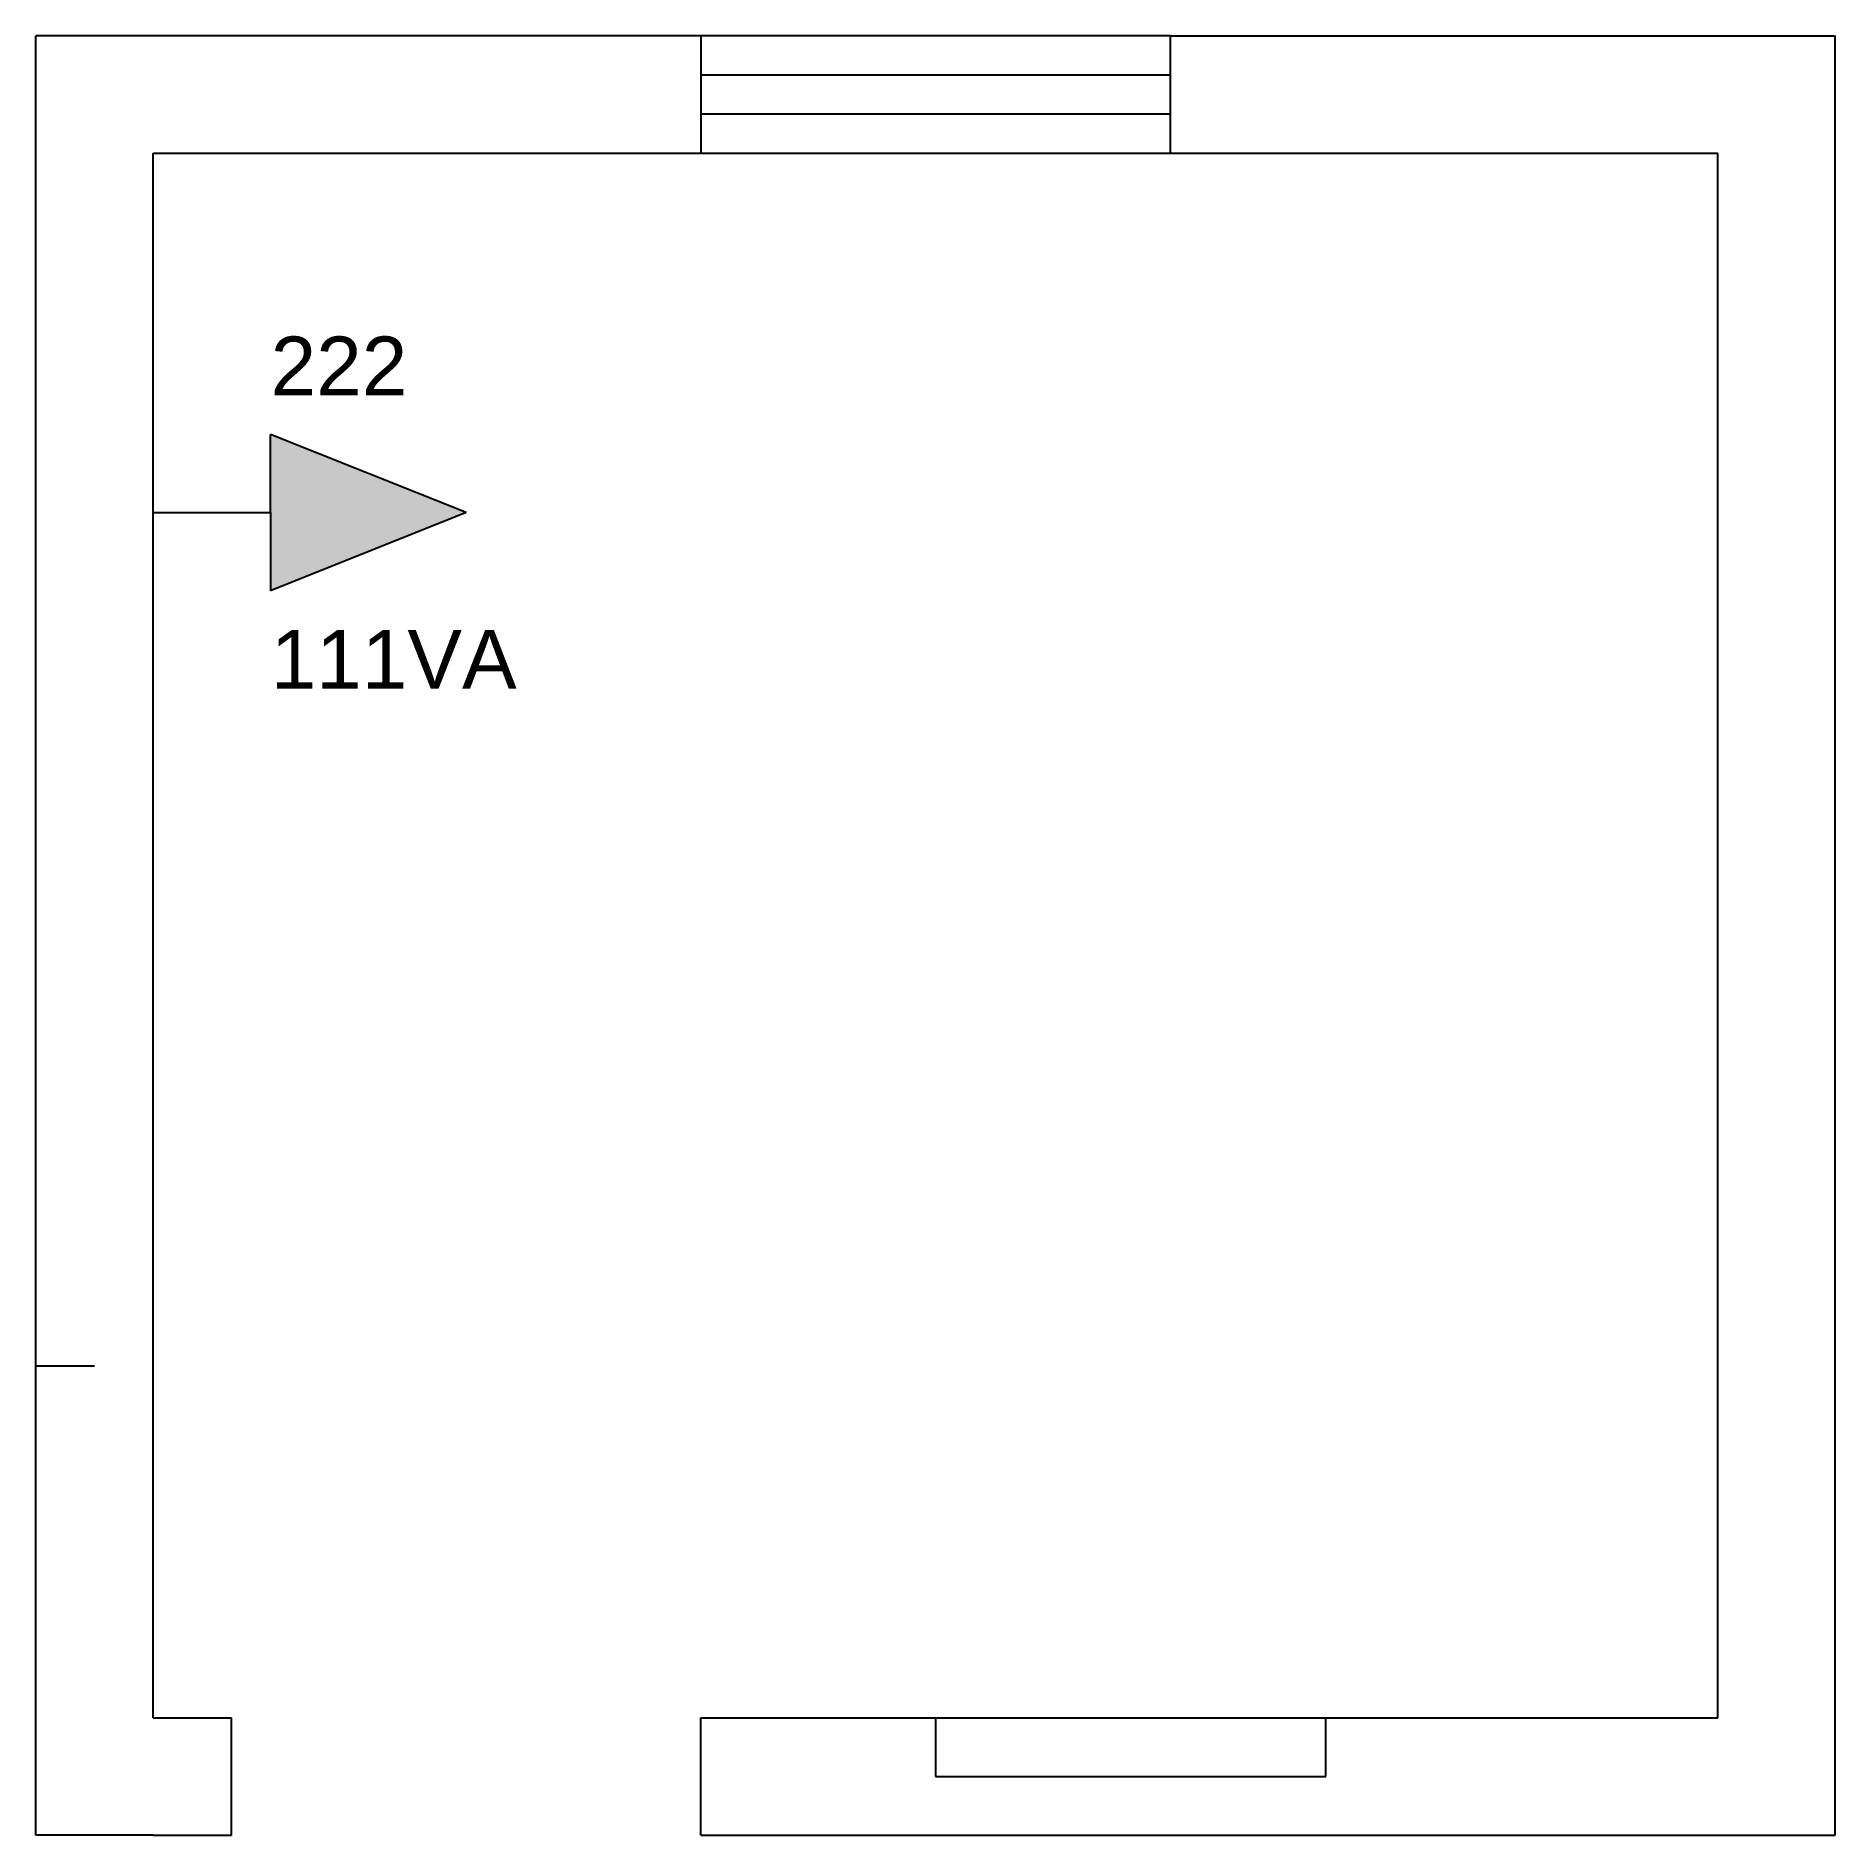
# Model space of a CAD drawing. Header units: millimetres. Extents: x 6.4 to 8.7, y 7.4 to 9.7.
import ezdxf

# ---------------------------------------------------------------- set-up
doc = ezdxf.new("R2010")
doc.units = ezdxf.units.MM
doc.header["$LTSCALE"] = 0.2
doc.linetypes.add('DASHED', pattern=[19.05, 12.7, -6.35])
for name, color, linetype in [('ELETRODUTO_PAREDE', 251, 'DASHED'), ('ESQUADRIAS', 253, 'Continuous'), ('PAREDES', 253, 'Continuous')]:
    doc.layers.add(name, color=color, linetype=linetype)
doc.styles.get("Standard").update_dxf_attribs({"font": 'Arial'})

# ---------------------------------------------------------------- blocks, each defined once
blk = doc.blocks.new('TOMADA_ALTA')
blk.add_hatch(color=256).paths.add_polyline_path([(0.4, 0), (0.15, 0.1), (0.15, 0.0026), (0.15, 0), (0.15, -0.0026), (0.15, -0.1)])
for p, q in [((0, -0.1), (0, 0.1)), ((0.15, 0), (0.15, 0.1)), ((0.4, 0), (0.15, 0.1)), ((0, 0), (0.15, 0)), ((0.15, 0), (0.15, -0.1)), ((0.4, 0), (0.15, -0.1))]:
    blk.add_line(p, q)
for tag, p in [('CIRC_NUM', (0.15, 0.15)), ('POT_TOM', (0.15, -0.225))]:
    blk.add_attdef(tag, p, '', height=0.075)

msp = doc.modelspace()

# ---------------------------------------------------------------- linework, layer by layer
at = {"linetype": 'ByBlock'}
for p, q in [((7.85, 9.7), (6.4, 9.7)), ((6.4, 7.4), (6.4, 9.7)), ((7.85, 9.7), (8.7, 9.7)), ((8.7, 7.4), (8.7, 9.7)), ((6.55, 7.4), (6.4, 7.4)), ((8.55, 7.4), (8.7, 7.4))]:
    msp.add_line(p, q, dxfattribs=at)
at = {"layer": 'ELETRODUTO_PAREDE'}
for p, q in [((6.4, 8), (6.475, 8)), ((7.55, 7.55), (7.55, 7.475)), ((8.0492, 7.475), (8.0492, 7.55)), ((7.55, 7.475), (8.0492, 7.475))]:
    msp.add_line(p, q, dxfattribs=at)
at = {"layer": 'ESQUADRIAS'}
for p, q in [((7.25, 9.7), (7.25, 9.55)), ((7.85, 9.7), (7.85, 9.55)), ((7.85, 9.65), (7.25, 9.65)), ((7.85, 9.6), (7.25, 9.6))]:
    msp.add_line(p, q, dxfattribs=at)
at = {"layer": 'PAREDES'}
for p, q in [((6.55, 9.55), (8.55, 9.55)), ((6.55, 7.55), (6.55, 9.55)), ((8.55, 7.55), (8.55, 9.55)), ((6.55, 7.55), (6.65, 7.55)), ((6.65, 7.4), (6.65, 7.55)), ((7.25, 7.55), (8.55, 7.55)), ((7.25, 7.4), (7.25, 7.55)), ((6.55, 7.4), (6.65, 7.4)), ((7.25, 7.4), (8.55, 7.4))]:
    msp.add_line(p, q, dxfattribs=at)

# ---------------------------------------------------------------- block references
at = {"linetype": 'ByBlock'}
msp.add_blockref('TOMADA_ALTA', (6.55, 9.090707), dxfattribs=at).add_auto_attribs({'CIRC_NUM': '222', 'POT_TOM': '111VA'})

doc.saveas('drawing.dxf')
